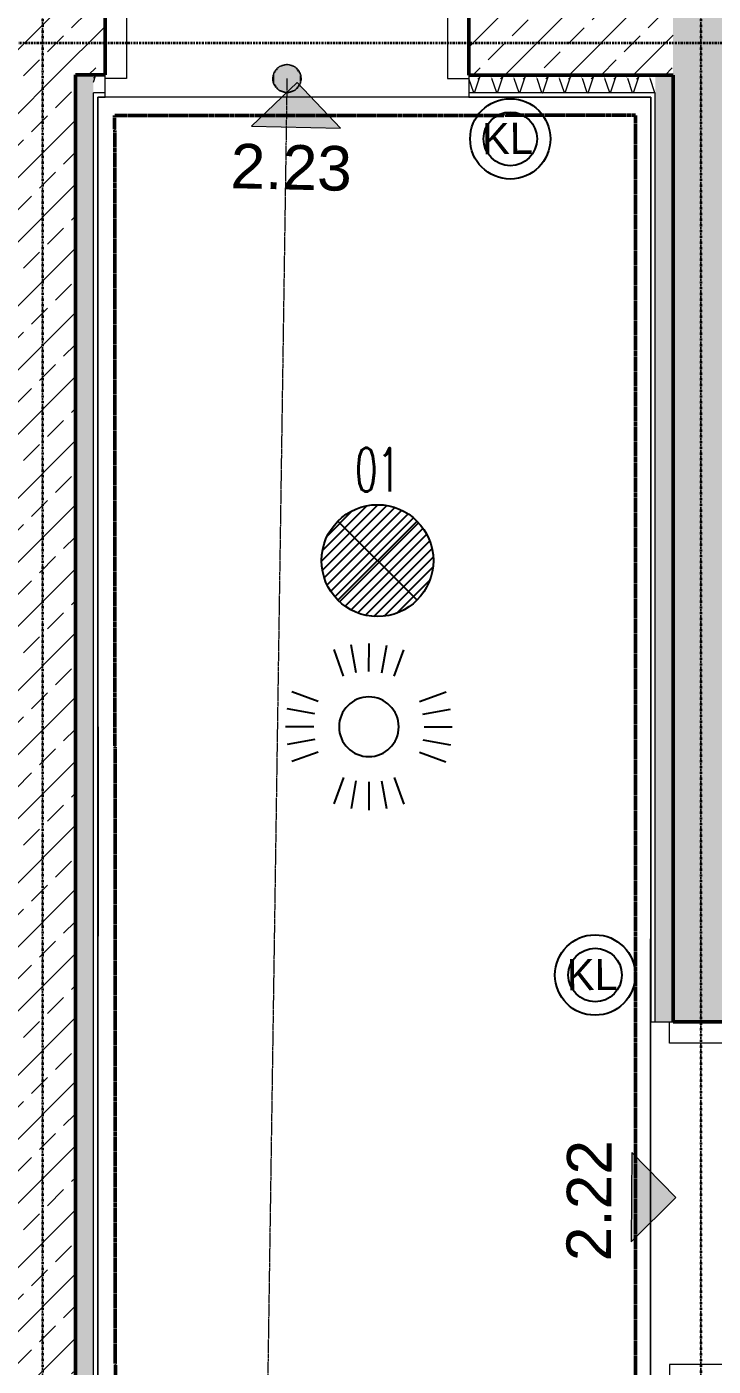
# Model space of a CAD drawing. Header units: metres. Extents: x -17679 to 22565, y -12299 to 33430.
# Drawn here: x 2703 to 4627, y 15872 to 19625 of the extents above; entities that cross this region are included whole.
import ezdxf
from ezdxf.enums import TextEntityAlignment as Align

# ---------------------------------------------------------------- set-up
doc = ezdxf.new("R2010")
doc.units = ezdxf.units.M
doc.linetypes.add('Strich Punkt Mittel', pattern=[0.015875, 0.00635, -0.004763, 0, -0.004763])
doc.linetypes.add('Verdeckt', pattern=[0.003, 0.002, -0.001])
doc.layers.get('0').update_dxf_attribs({"color": 252})
for name, color, linetype, lineweight in [('A_Brandabschnitte', 30, 'Verdeckt', 50), ('A_Decken', 8, 'Continuous', 13), ('A_Fluchtweg', 240, 'Verdeckt', 18), ('A_Raeume_', 7, 'Continuous', 5), ('A_Raeume_Beschriftung_', 7, 'Continuous', 9), ('A_Raster_', 1, 'Continuous', 9), ('A_Tueren', 31, 'Continuous', 13), ('A_Waende', 7, 'Continuous', 13)]:
    doc.layers.add(name, color=color, linetype=linetype, lineweight=lineweight)
for name, color, linetype, true_color in [('E_Beleuchtungstyp', 30, 'Continuous', 0xf1780e), ('E_Steckdose+Schalter', 150, 'Continuous', 0x0b6cf4), ('ET_LEGENDE - Wohnung$0$810_AV_LE____T', 30, 'Continuous', 0xff870f)]:
    doc.layers.add(name, color=color, linetype=linetype, true_color=true_color)
doc.styles.add('Arial_4', font='arial.ttf', dxfattribs={"height": 0.125})
doc.styles.add('ET_LEGENDE - Wohnung$0$ROMANS', font='romans.shx', dxfattribs={"width": 0.6})
pattern_1 = [(45, (0, 0), (-0.08980256, 0.08980256), []), (45, (0.0898, 0), (-0.08980256, 0.08980256), [0.0635, -0.03175])]

# ---------------------------------------------------------------- blocks, each defined once
blk = doc.blocks.new('*U549')
for radius in [75, 50]:
    blk.add_circle((0, 0), radius)
at = {"style": 'ET_LEGENDE - Wohnung$0$ROMANS', "width": 0.6, "flags": 1}
for tag, p in [('RAUMBUCHNUMMER', (-0.2, -465.7)), ('ANLAGE', (-0.2, -615.7))]:
    blk.add_attdef(tag, text='', height=100, dxfattribs=at).set_placement(p, align=Align.MIDDLE)
for tag, p in [('TEILANLAGE_NR', (-0.2, -765.7)), ('KOMPONENTE', (-0.2, -915.7)), ('KOMPONENTE_NR', (-0.2, -1065.7)), ('BEZEICHNUNG', (-0.2, -1215.7)), ('TYP', (-0.2, -1365.7)), ('HERSTELLER', (-0.2, -1515.7)), ('MODEL', (-0.2, -1665.7)), ('LEISTUNG_MAX', (-0.2, -1815.7)), ('SPEZIFISCH_1', (-0.2, -1965.7)), ('SPEZIFISCH_2', (-0.2, -2115.7)), ('SPEZIFISCH_3', (-0.2, -2265.7)), ('SPEZIFISCH_4', (-0.2, -2415.7)), ('SPEZIFISCH_5', (-0.2, -2565.7)), ('GEWERKE_CODE', (-0.2, -2715.7)), ('LV_POS', (-0.2, -2865.7)), ('ZAEHLER', (-0.2, -3015.7)), ('PLATZHALTER_1', (-0.2, -3165.7)), ('PLATZHALTER_2', (-0.2, -3315.7)), ('PLATZHALTER_3', (-0.2, -3465.7)), ('JOBLISTE_VDMA', (-0.2, -3615.7)), ('ET_SPEZIFISCH_1', (-0.2, -3765.7)), ('ET_SPEZIFISCH_2', (-0.2, -3915.7)), ('ET_SPEZIFISCH_3', (-0.2, -4065.7)), ('ET_SPEZIFISCH_4', (-0.2, -4215.7)), ('ET_SPEZIFISCH_5', (-0.2, -4365.7)), ('ET_SPEZIFISCH_6', (-0.2, -4515.7)), ('ET_SPEZIFISCH_7', (-0.2, -4665.7))]:
    blk.add_attdef(tag, text='', height=100, dxfattribs=at).set_placement(p, align=Align.MIDDLE_CENTER)
blk = doc.blocks.new('*U558')
for p, q in [((-25.4, 107.6), (-35, 162.7)), ((0.2, 109.8), (0.3, 165.7)), ((25.8, 107.5), (35.6, 162.6)), ((-50.2, 101), (-69.3, 153.5)), ((50.6, 100.8), (69.8, 153.4)), ((-100.8, 50.5), (-153.4, 69.7)), ((101, 50.2), (153.6, 69.3)), ((-107.5, 25.8), (-162.6, 35.5)), ((107.6, 25.4), (162.7, 35)), ((-109.8, 0.2), (-165.7, 0.2)), ((-107.6, -25.4), (-162.7, -35)), ((107.6, -25.8), (162.6, -35.6)), ((109.8, -0.2), (165.7, -0.3)), ((-101, -50.2), (-153.5, -69.3)), ((100.9, -50.6), (153.4, -69.8)), ((-50.5, -100.9), (-69.7, -153.4)), ((50.2, -101), (69.3, -153.6)), ((-25.8, -107.6), (-35.5, -162.6)), ((-0.2, -109.8), (-0.2, -165.7)), ((25.4, -107.6), (35, -162.7))]:
    blk.add_line(p, q)
blk.add_ellipse((0, 0), major_axis=(-42, 42), ratio=1, start_param=3.926991, end_param=10.210176)
at = {"style": 'ET_LEGENDE - Wohnung$0$ROMANS', "width": 0.6, "flags": 1}
for tag, p in [('RAUMBUCHNUMMER', (-0.2, -465.7)), ('ANLAGE', (-0.2, -615.7))]:
    blk.add_attdef(tag, text='', height=100, dxfattribs=at).set_placement(p, align=Align.MIDDLE)
for tag, p in [('TEILANLAGE_NR', (-0.2, -765.7)), ('KOMPONENTE', (-0.2, -915.7)), ('KOMPONENTE_NR', (-0.2, -1065.7)), ('BEZEICHNUNG', (-0.2, -1215.7)), ('TYP', (-0.2, -1365.7)), ('HERSTELLER', (-0.2, -1515.7)), ('MODEL', (-0.2, -1665.7)), ('LEISTUNG_MAX', (-0.2, -1815.7)), ('SPEZIFISCH_1', (-0.2, -1965.7)), ('SPEZIFISCH_2', (-0.2, -2115.7)), ('SPEZIFISCH_3', (-0.2, -2265.7)), ('SPEZIFISCH_4', (-0.2, -2415.7)), ('SPEZIFISCH_5', (-0.2, -2565.7)), ('GEWERKE_CODE', (-0.2, -2715.7)), ('LV_POS', (-0.2, -2865.7)), ('ZAEHLER', (-0.2, -3015.7)), ('PLATZHALTER_1', (-0.2, -3165.7)), ('PLATZHALTER_2', (-0.2, -3315.7)), ('PLATZHALTER_3', (-0.2, -3465.7)), ('JOBLISTE_VDMA', (-0.2, -3615.7)), ('ET_SPEZIFISCH_1', (-0.2, -3765.7)), ('ET_SPEZIFISCH_2', (-0.2, -3915.7)), ('ET_SPEZIFISCH_3', (-0.2, -4065.7)), ('ET_SPEZIFISCH_4', (-0.2, -4215.7)), ('ET_SPEZIFISCH_5', (-0.2, -4365.7)), ('ET_SPEZIFISCH_6', (-0.2, -4515.7)), ('ET_SPEZIFISCH_7', (-0.2, -4665.7))]:
    blk.add_attdef(tag, text='', height=100, dxfattribs=at).set_placement(p, align=Align.MIDDLE_CENTER)
blk = doc.blocks.new('*U560')
h = blk.add_hatch()
h.set_pattern_fill('ANSI31', color=256, scale=5, style=0)
edge = h.paths.add_edge_path()
edge.add_arc((0, 0), 128.2, 0, 360)
at = {"color": 7}
for p, q in [((-90.7, 90.7), (90.7, -90.7)), ((-90.7, -90.7), (90.7, 90.7))]:
    blk.add_line(p, q, dxfattribs=at)
blk.add_circle((0, 0), 128.2, dxfattribs=at)
at = {"style": 'ET_LEGENDE - Wohnung$0$ROMANS', "width": 0.6, "flags": 1}
for tag, p in [('RAUMBUCHNUMMER', (1420.4, 2381.2)), ('ANLAGE', (1420.4, 2231.2))]:
    blk.add_attdef(tag, text='', height=100, dxfattribs=at).set_placement(p, align=Align.MIDDLE)
for tag, p in [('TEILANLAGE_NR', (1420.4, 2081.2)), ('KOMPONENTE', (1420.4, 1931.2)), ('KOMPONENTE_NR', (1420.4, 1781.2)), ('BEZEICHNUNG', (1420.4, 1631.2)), ('TYP', (1420.4, 1481.2)), ('HERSTELLER', (1420.4, 1331.2)), ('MODEL', (1420.4, 1181.2)), ('LEISTUNG_MAX', (1420.4, 1031.2)), ('SPEZIFISCH_1', (1420.4, 881.2)), ('SPEZIFISCH_2', (1420.4, 731.2)), ('SPEZIFISCH_3', (1420.4, 581.2)), ('SPEZIFISCH_4', (1420.4, 431.2)), ('SPEZIFISCH_5', (1420.4, 281.2)), ('GEWERKE_CODE', (1420.4, 131.2)), ('LV_POS', (1420.4, -18.8)), ('ZAEHLER', (1420.4, -168.8)), ('PLATZHALTER_1', (1420.4, -318.8)), ('PLATZHALTER_2', (1420.4, -468.8)), ('PLATZHALTER_3', (1420.4, -618.8)), ('JOBLISTE_VDMA', (1420.4, -768.8)), ('ET_SPEZIFISCH_1', (1420.4, -918.8)), ('ET_SPEZIFISCH_2', (1420.4, -1068.8)), ('ET_SPEZIFISCH_3', (1420.4, -1218.8)), ('ET_SPEZIFISCH_4', (1420.4, -1368.8)), ('ET_SPEZIFISCH_5', (1420.4, -1518.8)), ('ET_SPEZIFISCH_6', (1420.4, -1668.8)), ('ET_SPEZIFISCH_7', (1420.4, -1818.8))]:
    blk.add_attdef(tag, text='', height=100, dxfattribs=at).set_placement(p, align=Align.MIDDLE_CENTER)
at = {"layer": 'ET_LEGENDE - Wohnung$0$810_AV_LE____T', "style": 'ET_LEGENDE - Wohnung$0$ROMANS', "width": 0.6}
blk.add_attdef('NAME', text='', height=100, dxfattribs=at).set_placement((0, 128.2), align=Align.BOTTOM_CENTER)
blk = doc.blocks.new('UZ_D1 - SL_0900x2000_Wohnungstür-5426848-263_PP_03DG_BT2')
at = {"layer": 'A_Tueren', "lineweight": 5}
for p, q in [((-0.45, 0.1), (-0.51, 0.1)), ((-0.45, -0.1), (-0.45, 0.1)), ((0.45, 0.1), (0.51, 0.1)), ((0.45, -0.1), (0.45, 0.1)), ((-0.51, -0.1), (-0.45, -0.1)), ((0.51, -0.1), (0.45, -0.1)), ((0.45, -0.1), (0.45, -1))]:
    blk.add_line(p, q, dxfattribs=at)
blk.add_arc((0.45, -0.1), 0.9, 180, 270, dxfattribs=at)
blk = doc.blocks.new('UZ_D1 - SL_0900x2000_Wohnungstür-5426849-263_PP_03DG_BT2')
at = {"layer": 'A_Tueren', "lineweight": 5}
for p, q in [((0.45, 0.1), (0.45, 1)), ((-0.51, 0.1), (-0.45, 0.1)), ((-0.45, 0.1), (-0.45, -0.1)), ((0.45, 0.1), (0.45, -0.1)), ((0.51, 0.1), (0.45, 0.1)), ((-0.45, -0.1), (-0.51, -0.1)), ((0.45, -0.1), (0.51, -0.1))]:
    blk.add_line(p, q, dxfattribs=at)
blk.add_arc((0.45, 0.1), 0.9, 90, 180, dxfattribs=at)
blk = doc.blocks.new('BS_Raum_Top_Pfeil - unten_rechts-2842559-263_PP_03DG_BT2')
at = {"layer": 'A_Raeume_Beschriftung_'}
blk.add_hatch(color=256, dxfattribs=at).paths.add_polyline_path([(-0.0025, -0.0075), (0, -0.005), (0.0025, -0.0075)])
for p, q in [((0, -0.005), (-0.0025, -0.0075)), ((0.0025, -0.0075), (0, -0.005)), ((-0.0025, -0.0075), (0.0025, -0.0075))]:
    blk.add_line(p, q, dxfattribs=at)
blk = doc.blocks.new('BS_Raum_Top_Pfeil - oben_links-2842557-263_PP_03DG_BT2')
at = {"layer": 'A_Raeume_Beschriftung_'}
blk.add_hatch(color=256, dxfattribs=at).paths.add_polyline_path([(-0.0025, 0.0075), (0.0025, 0.0075), (0, 0.005)])
for p, q in [((-0.0025, 0.0075), (0, 0.005)), ((0.0025, 0.0075), (-0.0025, 0.0075)), ((0, 0.005), (0.0025, 0.0075))]:
    blk.add_line(p, q, dxfattribs=at)
blk = doc.blocks.new('6546546')
at = {"layer": 'A_Fluchtweg', "true_color": 0x636466}
h = blk.add_hatch(color=251, dxfattribs=at)
edge = h.paths.add_edge_path()
edge.add_arc((-46.2907, 75.6864), 0.0397, 0, 360)
blk.add_hatch(color=251, dxfattribs=at).paths.add_polyline_path([(-46.2912, 75.6468), (-46.2678, 75.654), (-46.2531, 75.6736), (-46.2527, 75.6981), (-46.2669, 75.7182), (-46.2901, 75.7261), (-46.3135, 75.7189), (-46.3282, 75.6993), (-46.3286, 75.6747), (-46.3145, 75.6547)])
at = {"layer": 'A_Waende', "lineweight": 5, "true_color": 0x636466}
h = blk.add_hatch(dxfattribs=at)
h.set_pattern_fill('FP_2', color=251, style=0, pattern_type=2)
h.set_pattern_definition(pattern_1)
h.paths.add_polyline_path([(-45.0288, 55.6487), (-45.0287, 58.2637), (-45.2087, 58.2637), (-45.2087, 55.6487), (-45.0976, 55.6487)])
h.paths.add_polyline_path([(-45.0288, 59.2837), (-45.0287, 59.2837), (-45.0285, 65.1463), (-45.2085, 65.1463), (-45.2085, 59.2837)])
h.paths.add_polyline_path([(-45.0284, 66.1663), (-45.0284, 66.1663), (-45.0283, 72.0239), (-45.2083, 72.0239), (-45.2083, 66.1663), (-45.0285, 66.1663)])
h.paths.add_polyline_path([(-45.0283, 71.3533), (-45.0283, 71.3533), (-45.0283, 71.6779)])
h.paths.add_polyline_path([(-45.0282, 73.0439), (-45.0282, 76.4765), (-45.2081, 76.4765), (-45.2082, 73.0439), (-45.0283, 73.0439)])
h = blk.add_hatch(dxfattribs=at)
h.set_pattern_fill('FP_2', color=251, style=0, pattern_type=2)
h.set_pattern_definition(pattern_1)
h.paths.add_polyline_path([(-45.2082, 75.6964), (-45.2082, 75.6964), (-45.2082, 75.8764), (-45.7807, 75.8764), (-45.7807, 75.6964), (-45.2582, 75.6964)])
h.paths.add_polyline_path([(-46.8081, 75.6965), (-46.8007, 75.6965), (-46.8007, 75.8765), (-50.5782, 75.8765), (-50.5782, 75.6966), (-46.8081, 75.6965)])
h = blk.add_hatch(dxfattribs=at)
h.set_pattern_fill('FP_2', color=251, style=0, pattern_type=2)
h.set_pattern_definition(pattern_1)
h.paths.add_polyline_path([(-46.8834, 68.9836), (-46.8834, 75.6965), (-47.0632, 75.6965), (-47.0634, 68.9836), (-46.8834, 68.9836)])
h.paths.add_polyline_path([(-47.0633, 71.9932), (-47.0633, 71.9932), (-47.0633, 72.0025)])
h = blk.add_hatch(dxfattribs=at)
h.set_pattern_fill('FP_11', color=251, angle=247.64, style=0, pattern_type=2)
h.set_pattern_definition([(134.998, (-46.82063, 72.25008), (-0.2539954, 0.1270123), [0.02245, -0.15715]), (134.998, (-46.93177, 72.29796), (-0.2539954, 0.1270123), [0.02245, -0.15715]), (134.998, (-46.82038, 72.313775), (-0.2539954, 0.1270123), [0.02245, -0.15715]), (134.998, (-46.93152, 72.36166), (-0.2539954, 0.1270123), [0.02245, -0.15715]), (161.563, (-46.83663, 72.266393), (-0.5079932, 0.1270184), [0.0502, -0.35141]), (161.563, (-46.88439, 72.281715), (-0.50799322, 0.1270184), [0.0502, -0.35141]), (161.563, (-46.83676, 72.329163), (-0.50799322, 0.1270184), [0.0502, -0.35141]), (161.563, (-46.884142, 72.34541), (-0.50799322, 0.1270184), [0.0502, -0.35141]), (224.998, (-46.93209, 72.26565), (0.2540043, 0.1269946), [0.02245, -0.15715]), (224.998, (-46.82038, 72.313775), (0.2540043, 0.1269946), [0.02245, -0.15715]), (224.998, (-46.93184, 72.32935), (0.2540043, 0.1269946), [0.02245, -0.15715]), (224.998, (-46.82051, 72.376545), (0.2540043, 0.1269946), [0.02245, -0.15715]), (198.433, (-46.88439, 72.281715), (0.5080021, 0.12698295), [0.0502, -0.35141]), (198.433, (-46.836695, 72.29778), (0.5080021, 0.12698295), [0.0502, -0.35141]), (198.433, (-46.884142, 72.34541), (0.5080021, 0.12698295), [0.0502, -0.35141]), (198.433, (-46.836445, 72.361472), (0.5080021, 0.12698295), [0.0502, -0.35141])])
h.paths.add_polyline_path([(-46.8334, 68.8038), (-46.8334, 75.6965), (-46.8832, 75.6965), (-46.8833, 68.8038), (-46.8335, 68.8038)])
h = blk.add_hatch(dxfattribs=at)
h.set_pattern_fill('FP_16', color=251, angle=-112.36, style=0, pattern_type=2)
h.set_pattern_definition([(44.998, (-46.046125, 75.63386), (0.127012, 0.253995), [0.02245, -0.15715]), (44.998, (-45.99824, 75.745), (0.127012, 0.253995), [0.02245, -0.15715]), (44.998, (-45.98243, 75.63361), (0.127012, 0.253995), [0.02245, -0.15715]), (44.998, (-45.93455, 75.74475), (0.127012, 0.253995), [0.02245, -0.15715]), (71.563, (-46.029813, 75.649857), (0.1270184, 0.5079932), [0.0502, -0.35141]), (71.563, (-46.013566, 75.69724), (0.1270184, 0.5079932), [0.0502, -0.35141]), (71.563, (-45.96612, 75.649607), (0.1270184, 0.5079932), [0.0502, -0.35141]), (71.563, (-45.950797, 75.69737), (0.1270184, 0.5079932), [0.0502, -0.35141]), (134.998, (-46.02963, 75.74494), (0.126995, -0.254004), [0.02245, -0.15715]), (134.998, (-45.98243, 75.63361), (0.126995, -0.254004), [0.02245, -0.15715]), (134.998, (-45.965935, 75.74469), (0.126995, -0.254004), [0.02245, -0.15715]), (134.998, (-45.91836, 75.634285), (0.126995, -0.254004), [0.02245, -0.15715]), (108.433, (-46.013566, 75.69724), (0.126983, -0.508002), [0.0502, -0.35141]), (108.433, (-45.99843, 75.649922), (0.126983, -0.508002), [0.0502, -0.35141]), (108.433, (-45.950797, 75.69737), (0.126983, -0.508002), [0.0502, -0.35141]), (108.433, (-45.934734, 75.649673), (0.126983, -0.508002), [0.0502, -0.35141])])
h.paths.add_polyline_path([(-45.2582, 75.6464), (-45.2582, 75.6464), (-45.2582, 75.6964), (-45.7807, 75.6964), (-45.7807, 75.6464), (-45.2705, 75.6464)])
h.paths.add_polyline_path([(-46.8007, 75.6465), (-46.8007, 75.6965), (-46.8332, 75.6965), (-46.8332, 75.6465), (-46.8081, 75.6465)])
h = blk.add_hatch(dxfattribs=at)
h.set_pattern_fill('FP_9', color=251, angle=-112.36, style=0, pattern_type=2)
h.set_pattern_definition([(314.998, (-45.27071, 66.52067), (0.2539954, -0.1270123), [0.02245, -0.15715]), (314.998, (-45.16011, 66.47409), (0.2539954, -0.1270123), [0.02245, -0.15715]), (314.998, (-45.27058, 66.4579), (0.2539954, -0.1270123), [0.02245, -0.15715]), (314.998, (-45.159435, 66.41002), (0.2539954, -0.1270123), [0.02245, -0.15715]), (341.563, (-45.255255, 66.50566), (0.50799322, -0.12701842), [0.0502, -0.35141]), (341.563, (-45.207873, 66.489414), (0.50799322, -0.12701842), [0.0502, -0.35141]), (341.563, (-45.255504, 66.441966), (0.50799322, -0.12701842), [0.0502, -0.35141]), (341.563, (-45.206817, 66.426264), (0.50799322, -0.12701842), [0.0502, -0.35141]), (44.998, (-45.16018, 66.50548), (-0.2540043, -0.1269946), [0.02245, -0.15715]), (44.998, (-45.27058, 66.4579), (-0.2540043, -0.1269946), [0.02245, -0.15715]), (44.998, (-45.1595, 66.4414), (-0.2540043, -0.1269946), [0.02245, -0.15715]), (44.998, (-45.27083, 66.3942), (-0.2540043, -0.1269946), [0.02245, -0.15715]), (18.433, (-45.207873, 66.489414), (-0.50800209, -0.12698295), [0.0502, -0.35141]), (18.433, (-45.25557, 66.47335), (-0.50800209, -0.12698295), [0.0502, -0.35141]), (18.433, (-45.206817, 66.426264), (-0.50800209, -0.12698295), [0.0502, -0.35141]), (18.433, (-45.254514, 66.4102), (-0.50800209, -0.12698295), [0.0502, -0.35141])])
h.paths.add_polyline_path([(-45.2087, 57.3461), (-45.2087, 57.3461), (-45.2087, 58.2637), (-45.2587, 58.2637), (-45.2587, 57.3461), (-45.2539, 57.3461)])
h.paths.add_polyline_path([(-45.2087, 59.2837), (-45.2085, 65.1463), (-45.2585, 65.1463), (-45.2585, 59.2837)])
h.paths.add_polyline_path([(-45.2084, 66.1663), (-45.2083, 72.0239), (-45.2583, 72.0239), (-45.2583, 66.1663)])
h.paths.add_polyline_path([(-45.2084, 73.0439), (-45.2082, 73.0439), (-45.2082, 75.6964), (-45.2582, 75.6964), (-45.2582, 73.0439)])
at = {"layer": 'A_Brandabschnitte', "color": 251, "true_color": 0x636466}
for p, q in [((-45.3132, 75.5836), (-46.7737, 75.5828)), ((-46.7737, 75.5828), (-46.7639, 57.4461)), ((-45.3137, 57.4461), (-45.3132, 75.5836))]:
    blk.add_line(p, q, dxfattribs=at)
at = {"layer": 'A_Decken', "color": 251, "true_color": 0x636466}
for p, q in [((-45.5095, 75.6339), (-45.7481, 75.6338)), ((-45.2707, 74.9852), (-45.2709, 75.6339)), ((-46.8207, 74.4589), (-46.8203, 73.2839)), ((-45.2708, 69.7313), (-45.2719, 73.2764)), ((-45.2719, 73.2764), (-45.2707, 73.2764))]:
    blk.add_line(p, q, dxfattribs=at)
at = {"layer": 'A_Fluchtweg', "color": 251, "true_color": 0x636466}
for p, q in [((-46.3282, 75.6993), (-46.3286, 75.6747)), ((-46.3135, 75.7189), (-46.3282, 75.6993)), ((-46.2901, 75.7261), (-46.3135, 75.7189)), ((-46.2669, 75.7182), (-46.2901, 75.7261)), ((-46.2527, 75.6981), (-46.2669, 75.7182)), ((-46.2531, 75.6736), (-46.2527, 75.6981)), ((-46.2907, 75.6864), (-46.5233, 59.9423)), ((-46.3286, 75.6747), (-46.3145, 75.6547)), ((-46.2678, 75.654), (-46.2531, 75.6736)), ((-46.3145, 75.6547), (-46.2912, 75.6468)), ((-46.2912, 75.6468), (-46.2678, 75.654))]:
    blk.add_line(p, q, dxfattribs=at)
blk.add_circle((-46.2907, 75.6864), 0.0397, dxfattribs=at)
at = {"layer": 'A_Raeume_', "color": 251, "true_color": 0x636466, "flags": 128}
blk.add_lwpolyline([(-45.2712, 57.4086), (-45.2707, 75.6339), (-46.8207, 75.634), (-46.8209, 68.8038), (-46.8211, 60.1286), (-46.8836, 60.1286), (-46.8836, 60.127), (-46.8837, 58.7511), (-46.8212, 58.7511), (-46.8212, 58.6611), (-46.8212, 57.9086), (-46.8212, 57.4086)], close=True, dxfattribs=at)
at = {"layer": 'A_Raster_', "color": 251, "linetype": 'Strich Punkt Mittel', "lineweight": 35, "true_color": 0x636466}
for p, q in [((-46.9759, 85.8702), (-46.9771, 46.5269)), ((-45.1301, 85.8701), (-45.1313, 46.5268)), ((-56.243, 75.7867), (-32.1343, 75.786))]:
    blk.add_line(p, q, dxfattribs=at)
at = {"layer": 'A_Waende', "color": 251, "lineweight": 50, "true_color": 0x636466}
for p, q in [((-46.8007, 75.6965), (-46.8007, 75.8765)), ((-45.7807, 75.8764), (-45.7807, 75.6964)), ((-46.8832, 75.6965), (-46.8835, 64.5142)), ((-46.8832, 75.6965), (-46.8007, 75.6965)), ((-45.7807, 75.6964), (-45.2082, 75.6964)), ((-45.2082, 75.6964), (-45.2082, 73.0439)), ((-45.2082, 73.0439), (-45.0282, 73.0439))]:
    blk.add_line(p, q, dxfattribs=at)
at = {"layer": 'A_Waende', "color": 251, "lineweight": 5, "true_color": 0x636466}
for p, q in [((-46.8007, 75.6465), (-46.8007, 75.6965)), ((-45.7807, 75.6964), (-45.7807, 75.6464)), ((-45.2582, 73.0439), (-45.2082, 73.0439))]:
    blk.add_line(p, q, dxfattribs=at)
at = {"layer": 'A_Waende', "color": 251, "true_color": 0x636466}
for p, q in [((-46.8335, 63.7935), (-46.8332, 75.6465)), ((-46.8007, 75.6465), (-46.8332, 75.6465)), ((-46.821, 63.7935), (-46.8207, 75.634)), ((-46.8207, 75.634), (-46.8007, 75.634)), ((-46.8007, 75.634), (-46.8007, 75.6465)), ((-45.7807, 75.6464), (-45.7807, 75.6339)), ((-45.2582, 75.6464), (-45.7807, 75.6464)), ((-45.7807, 75.6339), (-45.2707, 75.6339)), ((-45.2707, 75.6339), (-45.2707, 73.0439)), ((-45.2582, 73.0439), (-45.2582, 75.6464)), ((-45.2707, 73.0439), (-45.2582, 73.0439))]:
    blk.add_line(p, q, dxfattribs=at)
at = {"layer": 'A_Raeume_Beschriftung_', "color": 251, "true_color": 0x636466, "xscale": 49.99999999999998, "yscale": 49.99999999999998, "zscale": 49.99999999999998}
for name, p, rotation in [('BS_Raum_Top_Pfeil - unten_rechts-2842559-263_PP_03DG_BT2', (-46.2562, 75.9254), 358.6399999999998), ('BS_Raum_Top_Pfeil - oben_links-2842557-263_PP_03DG_BT2', (-44.95, 72.5502), 89.64000000000037)]:
    blk.add_blockref(name, p, dxfattribs=dict(at, rotation=rotation))
at = {"layer": 'A_Tueren', "color": 251, "true_color": 0x636466}
for name, p, rotation in [('UZ_D1 - SL_0900x2000_Wohnungstür-5426848-263_PP_03DG_BT2', (-46.2907, 75.7864), 179.9982758785824), ('UZ_D1 - SL_0900x2000_Wohnungstür-5426849-263_PP_03DG_BT2', (-45.1183, 72.5339), 269.998275878465)]:
    blk.add_blockref(name, p, dxfattribs=dict(at, rotation=rotation))
at = {"layer": 'A_Raeume_Beschriftung_', "color": 251, "true_color": 0x636466, "char_height": 0.125, "width": 0.408861, "attachment_point": 1, "style": 'Arial_4'}
for s, insert, rotation in [('2.23', (-46.4469, 75.5045), 358.64), ('2.22', (-45.5074, 72.3731), 89.64)]:
    blk.add_mtext(s, dxfattribs=dict(at, insert=insert, rotation=rotation))

msp = doc.modelspace()

# ---------------------------------------------------------------- block references
at = {"xscale": 1000, "yscale": 1000, "zscale": 1000}
msp.add_blockref('6546546', (49723.1, -56206.7), dxfattribs=at)
at = {"layer": 'E_Beleuchtungstyp', "color": 42, "true_color": 0xdd8622, "xscale": 1.22224137383326, "yscale": 1.22224137383326, "zscale": 1.22224137383326}
msp.add_blockref('*U560', (3686.2, 18129.1), dxfattribs=at).add_auto_attribs({'NAME': '01'})
at = {"layer": 'E_Steckdose+Schalter', "rotation": 174.416705673792}
for p, xscale, yscale, zscale in [((4058.6, 19310.7), 1.50125992292287, 1.50125992292287, 1.50125992292287), ((4296.3, 16968), 1.501259922922869, 1.501259922922869, 1.501259922922869)]:
    msp.add_blockref('*U549', p, dxfattribs=dict(at, xscale=xscale, yscale=yscale, zscale=zscale))
at = {"layer": 'E_Steckdose+Schalter', "xscale": 1.408530976143471, "yscale": 1.408530976143471, "zscale": 1.408530976143471}
msp.add_blockref('*U558', (3662.1, 17663.5), dxfattribs=at)

# ---------------------------------------------------------------- texts
at = {"color": 212}
for p in [(3979.6, 19267.8), (4217.3, 16925.1)]:
    msp.add_text('KL', height=87.31, rotation=0.3953, dxfattribs=at).set_placement(p)

doc.saveas('drawing.dxf')
